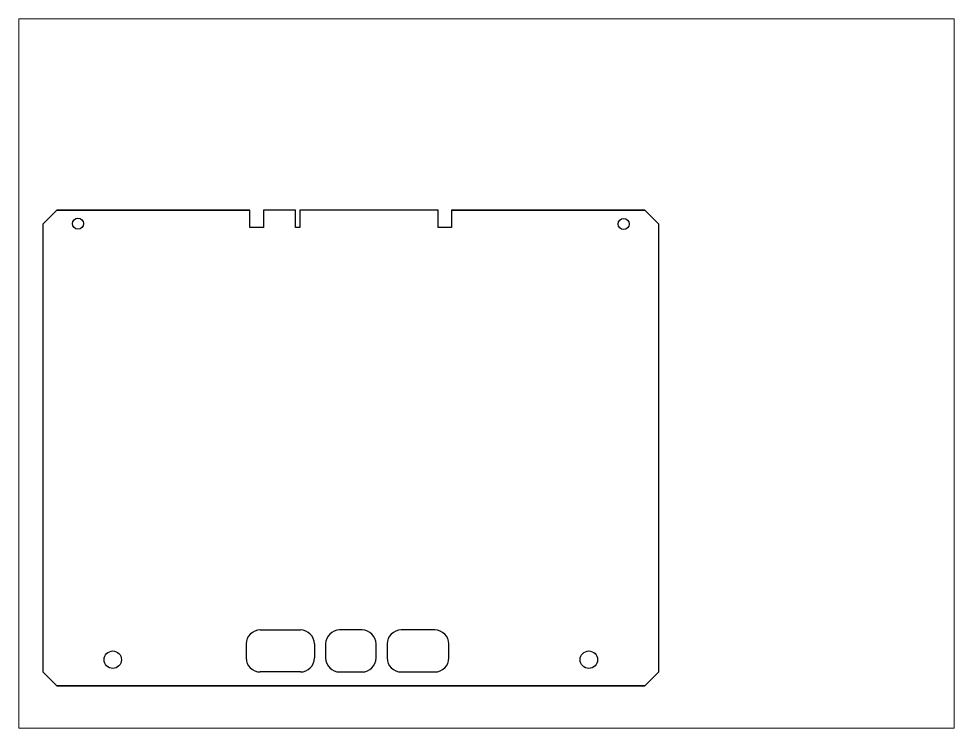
# Paper-space layout 'Лист1' of a CAD drawing. Header units: millimetres. Extents: x 26 to 231, y 20 to 176.
# The model-space entities are those that its viewports show. They can reach past a viewport. Long polylines and large blocks are cut down to what shows.
import ezdxf

# ---------------------------------------------------------------- set-up
doc = ezdxf.new("R2010")
doc.units = ezdxf.units.MM

msp = doc.modelspace()

# ---------------------------------------------------------------- linework, layer by layer
for p, q in [((15.12, 222.64), (8.77, 216.29)), ((15.12, 222.64), (102.75, 222.64)), ((194.19, 222.64), (281.82, 222.64)), ((281.82, 222.64), (288.17, 216.29)), ((107.37, 32.14), (125.61, 32.14)), ((153.55, 32.14), (143.39, 32.14)), ((186.57, 32.14), (171.33, 32.14)), ((101.02, 25.79), (101.02, 19.44)), ((131.96, 25.79), (131.96, 19.44)), ((137.04, 25.79), (137.04, 19.44)), ((159.9, 19.44), (159.9, 25.79)), ((164.98, 25.79), (164.98, 19.44)), ((192.92, 19.44), (192.92, 25.79)), ((125.61, 13.09), (107.37, 13.09)), ((143.39, 13.09), (153.55, 13.09)), ((171.33, 13.09), (186.57, 13.09)), ((281.82, 6.74), (15.12, 6.74))]:
    msp.add_line(p, q)
msp.add_lwpolyline([(288.17, 216.29), (281.82, 222.64), (194.19, 222.64), (194.19, 214.77), (188.09, 214.77), (188.09, 222.64), (125.29, 222.64), (125.29, 214.77), (123.39, 214.77), (123.39, 222.64), (108.85, 222.64), (108.85, 214.77), (102.75, 214.77), (102.75, 222.64), (15.12, 222.64), (8.77, 216.29), (8.77, 13.09), (15.12, 6.74), (281.82, 6.74), (288.17, 13.09)], close=True)
for centre, radius in [((24.72, 216.49), 2.5), ((272.22, 216.29), 2.5), ((40.52, 18.65), 3.96), ((256.42, 18.65), 3.96)]:
    msp.add_circle(centre, radius)
for centre, start, end in [((107.37, 25.79), 90, 180), ((125.61, 25.79), 0, 90), ((143.39, 25.79), 90, 180), ((153.55, 25.79), 0, 90), ((171.33, 25.79), 90, 180), ((186.57, 25.79), 0, 90), ((107.37, 19.44), 180, 270), ((125.61, 19.44), 270, 0), ((143.39, 19.44), 180, 270), ((153.55, 19.44), 270, 0), ((171.33, 19.44), 180, 270), ((186.57, 19.44), 270, 0)]:
    msp.add_arc(centre, 6.35, start, end)

psp = doc.layouts.new('Лист1')

# ---------------------------------------------------------------- viewports
at = {"layer": '0'}
psp.add_viewport(center=(128.5, 97.5), size=(205.6, 156), view_center_point=(210, 148.5), view_height=321.9178, dxfattribs=at)

doc.saveas('drawing.dxf')
